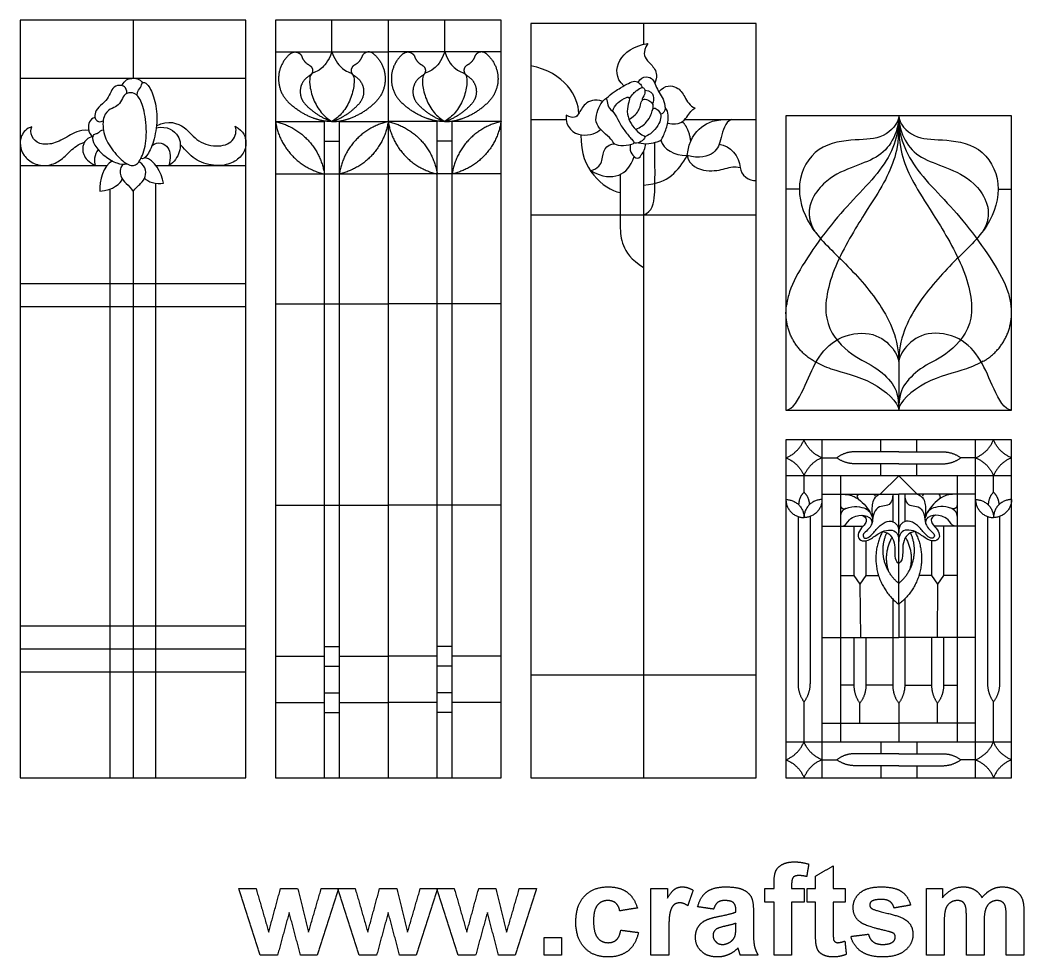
# Model space of a CAD drawing. Header units: millimetres. Extents: x -155 to 174, y -195 to 151.
# Drawn here: x -99.2 to 9.6, y -192.7 to -91.1 of the extents above; entities that cross this region are included whole.
import ezdxf

# ---------------------------------------------------------------- set-up
doc = ezdxf.new("R2010")
doc.units = ezdxf.units.MM
doc.header["$MEASUREMENT"] = 0
doc.layers.add('Layer 03', color=5, linetype='Continuous')

msp = doc.modelspace()

# ---------------------------------------------------------------- linework, layer by layer
at = {"layer": 'Layer 03'}
for p, q in [((-66.24, -173.25), (-66.24, -102.04)), ((-64.62, -173.25), (-64.62, -102.04)), ((-54.01, -173.25), (-54.01, -102.04)), ((-52.39, -173.25), (-52.39, -102.04)), ((-84.5, -173.25), (-84.5, -108.79)), ((-89.48, -173.25), (-89.48, -109.41)), ((-3.97, -128.22), (-3.97, -133.39)), ((-12.29, -136.6), (-12.29, -173.25)), ((4.36, -173.25), (4.36, -136.6)), ((8.26, -140.51), (-16.2, -140.51)), ((-10.29, -140.51), (-10.29, -169.35)), ((2.35, -140.51), (2.35, -169.35)), ((-12.29, -142.51), (-3.97, -142.51)), ((-4.62, -142.51), (-4.62, -145.48)), ((4.36, -142.51), (-3.97, -142.51)), ((-3.32, -142.51), (-3.32, -145.48)), ((-14.89, -144.93), (-14.89, -163.06)), ((-13.59, -144.93), (-13.59, -163.06)), ((5.66, -144.93), (5.66, -163.06)), ((6.96, -144.93), (6.96, -163.06)), ((-8.83, -145.98), (-8.83, -151.33)), ((0.89, -145.98), (0.89, -151.33)), ((-7.53, -147.55), (-7.53, -151.33)), ((-0.41, -147.55), (-0.41, -151.33)), ((-8.83, -151.33), (-8.18, -152.26)), ((0.89, -151.33), (0.24, -152.26)), ((-4.62, -153.86), (-4.62, -163.22)), ((-3.32, -153.86), (-3.32, -163.22)), ((-8.83, -158.05), (-8.83, -163.22)), ((-7.53, -158.05), (-7.53, -163.22)), ((-0.41, -158.05), (-0.41, -163.22)), ((0.89, -158.05), (0.89, -163.22)), ((-8.83, -163.22), (-10.29, -163.22)), ((-4.62, -163.22), (-7.53, -163.22)), ((-3.32, -163.22), (-0.41, -163.22)), ((0.89, -163.22), (2.35, -163.22)), ((-14.24, -169.35), (-14.24, -165.02)), ((-8.18, -167.34), (-8.18, -165.18)), ((0.24, -167.34), (0.24, -165.18)), ((6.31, -169.35), (6.31, -165.02)), ((-12.29, -167.34), (-3.97, -167.34)), ((4.36, -167.34), (-3.97, -167.34)), ((-16.2, -169.35), (8.26, -169.35))]:
    msp.add_line(p, q, dxfattribs=at)
for points in [[(-99.22, -173.25), (-74.76, -173.25), (-74.76, -91.09), (-99.22, -91.09)], [(-71.54, -173.25), (-47.09, -173.25), (-47.09, -91.09), (-71.54, -91.09)], [(-43.87, -173.25), (-19.41, -173.25), (-19.41, -91.48), (-43.87, -91.48)], [(-16.2, -133.39), (8.26, -133.39), (8.26, -101.46), (-16.2, -101.46)], [(-16.2, -173.25), (8.26, -173.25), (8.26, -136.6), (-16.2, -136.6)]]:
    msp.add_lwpolyline(points, close=True, dxfattribs=at)
for points in [[(-86.99, -91.09), (-86.99, -97.4)], [(-65.43, -94.55), (-65.43, -91.09)], [(-59.32, -91.09), (-59.32, -173.25)], [(-53.2, -94.55), (-53.2, -91.09)], [(-31.64, -91.48), (-31.64, -93.73)], [(-71.54, -94.55), (-59.32, -94.55)], [(-47.09, -94.55), (-59.32, -94.55)], [(-99.22, -97.4), (-74.76, -97.4)], [(-71.54, -102.1), (-66.24, -102.1)], [(-64.62, -102.1), (-59.32, -102.1)], [(-54.01, -102.1), (-59.32, -102.1)], [(-47.09, -102.1), (-52.39, -102.1)], [(-43.87, -101.86), (-40.04, -101.86)], [(-27.14, -101.86), (-19.41, -101.86)], [(-66.24, -104.23), (-64.62, -104.23)], [(-52.39, -104.23), (-54.01, -104.23)], [(-31.64, -105.34), (-31.64, -173.25)], [(-99.22, -106.87), (-89.82, -106.87)], [(-84.5, -106.87), (-74.76, -106.87)], [(-71.54, -107.78), (-59.32, -107.78)], [(-47.09, -107.78), (-59.32, -107.78)], [(-86.99, -109.69), (-86.99, -173.25)], [(-14.74, -109.43), (-16.2, -109.43)], [(6.8, -109.43), (8.26, -109.43)], [(-43.87, -112.23), (-19.41, -112.23)], [(-99.22, -119.66), (-74.76, -119.66)], [(-71.54, -121.86), (-59.32, -121.86)], [(-47.09, -121.86), (-59.32, -121.86)], [(-99.22, -122.15), (-74.76, -122.15)], [(-5.92, -137.91), (-5.92, -136.6)], [(-2.02, -137.91), (-2.02, -136.6)], [(-3.97, -137.91), (-8.74, -137.91)], [(-3.97, -137.91), (0.8, -137.91)], [(-12.29, -138.56), (-10.69, -138.56)], [(-3.97, -139.21), (-8.74, -139.21)], [(-5.92, -140.51), (-5.92, -139.21)], [(-3.97, -139.21), (0.8, -139.21)], [(-2.02, -140.51), (-2.02, -139.21)], [(4.36, -138.56), (2.76, -138.56)], [(-14.24, -142.28), (-14.24, -140.51)], [(-3.97, -140.51), (-5.97, -142.51)], [(-3.97, -140.51), (-1.96, -142.51)], [(6.31, -142.28), (6.31, -140.51)], [(-3.97, -154.43), (-3.97, -142.51)], [(-71.54, -143.68), (-59.32, -143.68)], [(-47.09, -143.68), (-59.32, -143.68)], [(-12.29, -145.98), (-7.83, -145.98)], [(4.36, -145.98), (-0.11, -145.98)], [(-10.29, -151.33), (-8.83, -151.33)], [(-7.53, -151.33), (-8.18, -152.26)], [(-8.18, -152.26), (-8.13, -158.05)], [(-7.53, -151.33), (-6.16, -151.33)], [(-0.41, -151.33), (-1.78, -151.33)], [(-0.41, -151.33), (0.24, -152.26)], [(0.24, -152.26), (0.19, -158.05)], [(2.35, -151.33), (0.89, -151.33)], [(-3.97, -154.43), (-3.97, -158.05)], [(-99.22, -156.79), (-74.76, -156.79)], [(-12.29, -158.05), (-3.97, -158.05)], [(4.36, -158.05), (-3.97, -158.05)], [(-99.22, -159.28), (-74.76, -159.28)], [(-66.24, -159.01), (-64.62, -159.01)], [(-52.39, -159.01), (-54.01, -159.01)], [(-71.54, -160.08), (-66.24, -160.08)], [(-64.62, -160.08), (-59.32, -160.08)], [(-54.01, -160.08), (-59.32, -160.08)], [(-47.09, -160.08), (-52.39, -160.08)], [(-99.22, -161.78), (-74.76, -161.78)], [(-66.24, -161.14), (-64.62, -161.14)], [(-52.39, -161.14), (-54.01, -161.14)], [(-43.87, -162.1), (-19.41, -162.1)], [(-66.24, -164.04), (-64.62, -164.04)], [(-52.39, -164.04), (-54.01, -164.04)], [(-71.54, -165.11), (-66.24, -165.11)], [(-64.62, -165.11), (-59.32, -165.11)], [(-54.01, -165.11), (-59.32, -165.11)], [(-47.09, -165.11), (-52.39, -165.11)], [(-3.97, -165.18), (-3.97, -169.35)], [(-66.24, -166.17), (-64.62, -166.17)], [(-52.39, -166.17), (-54.01, -166.17)], [(-5.92, -169.35), (-5.92, -170.65)], [(-2.02, -169.35), (-2.02, -170.65)], [(-3.97, -170.65), (-8.74, -170.65)], [(-3.97, -170.65), (0.8, -170.65)], [(-12.29, -171.3), (-10.69, -171.3)], [(-3.97, -171.95), (-8.74, -171.95)], [(-5.92, -171.95), (-5.92, -173.25)], [(-3.97, -171.95), (0.8, -171.95)], [(-2.02, -171.95), (-2.02, -173.25)], [(4.36, -171.3), (2.76, -171.3)]]:
    msp.add_lwpolyline(points, dxfattribs=at)
for points, weights, knots in [([(-69.92, -94.73), (-69.61, -94.47), (-69.21, -94.58), (-68.81, -94.69), (-68.68, -95.07)], [1, 0.88694583808, 1, 0.88694583808, 1], [4.288587, 4.288587, 4.288587, 5.024889, 5.024889, 5.761192, 5.761192, 5.761192]), ([(-60.94, -94.73), (-61.25, -94.47), (-61.65, -94.58), (-62.04, -94.69), (-62.18, -95.07)], [1, 0.88694583808, 1, 0.88694583808, 1], [4.288587, 4.288587, 4.288587, 5.024889, 5.024889, 5.761192, 5.761192, 5.761192]), ([(-57.69, -94.73), (-57.38, -94.47), (-56.98, -94.58), (-56.59, -94.69), (-56.45, -95.07)], [1, 0.88694583808, 1, 0.88694583808, 1], [4.288587, 4.288587, 4.288587, 5.024889, 5.024889, 5.761192, 5.761192, 5.761192]), ([(-48.71, -94.73), (-49.02, -94.47), (-49.42, -94.58), (-49.82, -94.69), (-49.95, -95.07)], [1, 0.88694583808, 1, 0.88694583808, 1], [4.288587, 4.288587, 4.288587, 5.024889, 5.024889, 5.761192, 5.761192, 5.761192]), ([(-69.92, -94.73), (-71.15, -95.74), (-71.21, -97.33), (-71.27, -98.92), (-70.13, -100.02)], [1, 0.912853316586, 1, 0.912853316586, 1], [0, 0, 0, 2.908779, 2.908779, 5.817558, 5.817558, 5.817558]), ([(-60.94, -94.73), (-59.71, -95.74), (-59.65, -97.33), (-59.59, -98.92), (-60.73, -100.02)], [1, 0.912853316586, 1, 0.912853316586, 1], [0, 0, 0, 2.908779, 2.908779, 5.817558, 5.817558, 5.817558]), ([(-57.69, -94.73), (-58.92, -95.74), (-58.98, -97.33), (-59.04, -98.92), (-57.9, -100.02)], [1, 0.912853316586, 1, 0.912853316586, 1], [0, 0, 0, 2.908779, 2.908779, 5.817558, 5.817558, 5.817558]), ([(-48.71, -94.73), (-47.48, -95.74), (-47.42, -97.33), (-47.36, -98.92), (-48.5, -100.02)], [1, 0.912853316586, 1, 0.912853316586, 1], [0, 0, 0, 2.908779, 2.908779, 5.817558, 5.817558, 5.817558]), ([(-67.88, -95.98), (-67.53, -96.16), (-67.52, -96.54), (-67.51, -96.93), (-67.85, -97.12)], [1, 0.856359607547, 1, 0.856359607547, 1], [2.814713, 2.814713, 2.814713, 3.496454, 3.496454, 4.178195, 4.178195, 4.178195]), ([(-62.98, -95.98), (-63.33, -96.16), (-63.34, -96.54), (-63.35, -96.93), (-63.01, -97.12)], [1, 0.856359607547, 1, 0.856359607547, 1], [2.814713, 2.814713, 2.814713, 3.496454, 3.496454, 4.178195, 4.178195, 4.178195]), ([(-55.65, -95.98), (-55.3, -96.16), (-55.29, -96.54), (-55.28, -96.93), (-55.62, -97.12)], [1, 0.856359607547, 1, 0.856359607547, 1], [2.814713, 2.814713, 2.814713, 3.496454, 3.496454, 4.178195, 4.178195, 4.178195]), ([(-50.75, -95.98), (-51.1, -96.16), (-51.11, -96.54), (-51.12, -96.93), (-50.78, -97.12)], [1, 0.856359607547, 1, 0.856359607547, 1], [2.814713, 2.814713, 2.814713, 3.496454, 3.496454, 4.178195, 4.178195, 4.178195]), ([(-67.85, -97.12), (-68.69, -97.59), (-68.84, -98.54), (-68.99, -99.49), (-68.34, -100.2)], [1, 0.8989335667, 1, 0.8989335667, 1], [0, 0, 0, 1.743291, 1.743291, 3.486581, 3.486581, 3.486581]), ([(-63.01, -97.12), (-62.16, -97.59), (-62.01, -98.54), (-61.86, -99.49), (-62.52, -100.2)], [1, 0.8989335667, 1, 0.8989335667, 1], [0, 0, 0, 1.743291, 1.743291, 3.486581, 3.486581, 3.486581]), ([(-55.62, -97.12), (-56.47, -97.59), (-56.62, -98.54), (-56.77, -99.49), (-56.11, -100.2)], [1, 0.8989335667, 1, 0.8989335667, 1], [0, 0, 0, 1.743291, 1.743291, 3.486581, 3.486581, 3.486581]), ([(-50.78, -97.12), (-49.94, -97.59), (-49.79, -98.54), (-49.64, -99.49), (-50.29, -100.2)], [1, 0.8989335667, 1, 0.8989335667, 1], [0, 0, 0, 1.743291, 1.743291, 3.486581, 3.486581, 3.486581]), ([(-8.46, -142.76), (-8.47, -142.66), (-8.4, -142.59), (-8.33, -142.51), (-8.23, -142.51)], [1, 0.917613216587, 1, 0.917613216587, 1], [0, 0, 0, 0.501179, 0.501179, 1.002358, 1.002358, 1.002358]), ([(0.53, -142.76), (0.53, -142.66), (0.46, -142.59), (0.4, -142.51), (0.3, -142.51)], [1, 0.917613216587, 1, 0.917613216587, 1], [0, 0, 0, 0.501179, 0.501179, 1.002358, 1.002358, 1.002358]), ([(-10.29, -143.7), (-10.29, -143.92), (-10.11, -144.03), (-9.93, -144.15), (-9.74, -144.06)], [1, 0.878278643218, 1, 0.878278643218, 1], [0, 0, 0, 1.041785, 1.041785, 2.08357, 2.08357, 2.08357]), ([(2.35, -143.7), (2.35, -143.92), (2.17, -144.03), (1.99, -144.15), (1.8, -144.06)], [1, 0.878278643218, 1, 0.878278643218, 1], [0, 0, 0, 1.041785, 1.041785, 2.08357, 2.08357, 2.08357])]:
    msp.add_rational_spline(points, weights, degree=2, knots=knots, dxfattribs=at)
for points, degree in [([(-65.43, -94.55), (-65.84, -95.63), (-66.68, -96.53), (-67.4, -96.79), (-67.8, -96.97), (-67.91, -98), (-67.49, -99.73), (-66.63, -101.18), (-65.86, -101.84), (-65.43, -102.1)], 3), ([(-65.43, -94.55), (-65.02, -95.63), (-64.18, -96.53), (-63.46, -96.79), (-63.06, -96.97), (-62.95, -98), (-63.37, -99.73), (-64.23, -101.18), (-65, -101.84), (-65.43, -102.1)], 3), ([(-53.2, -94.55), (-53.61, -95.63), (-54.45, -96.53), (-55.17, -96.79), (-55.57, -96.97), (-55.68, -98), (-55.26, -99.73), (-54.4, -101.18), (-53.63, -101.84), (-53.2, -102.1)], 3), ([(-53.2, -94.55), (-52.79, -95.63), (-51.95, -96.53), (-51.23, -96.79), (-50.83, -96.97), (-50.72, -98), (-51.14, -99.73), (-52, -101.18), (-52.78, -101.84), (-53.2, -102.1)], 3), ([(-33.78, -98.23), (-34.7, -97.41), (-34.66, -95.29), (-32.75, -93.89), (-31.18, -93.64)], 3), ([(-31.18, -93.64), (-31.5, -94.17), (-31.64, -94.75), (-31.35, -95.48), (-30.3, -96.33), (-30.13, -97.27), (-30.42, -97.95)], 3), ([(-38.67, -101.23), (-38.67, -99.41), (-40.2, -96.76), (-43.87, -96.05)], 3), ([(-88.2, -98.2), (-87.85, -97.56), (-87.2, -97.33), (-86.28, -97.43), (-85.95, -97.9)], 3), ([(-86.54, -99.27), (-86.53, -98.72), (-86.05, -98.44), (-86.06, -97.8), (-85.49, -97.84), (-84.69, -99.28), (-84.29, -101.56), (-84.62, -104.08), (-85.44, -105.91), (-85.89, -106.22), (-86.14, -106.09)], 3), ([(-35.75, -99.64), (-35.03, -98.95), (-34, -98.38), (-33.27, -97.93), (-32.57, -97.62), (-32.01, -97.94), (-31.85, -98.23), (-31.79, -98.41)], 3), ([(-32.21, -97.85), (-32.04, -97.43), (-31.3, -97.12), (-30.58, -97.48), (-30.32, -98.24), (-29.96, -98.94), (-29.49, -99.63), (-29.19, -100.66), (-29.46, -101.25), (-29.79, -101.33)], 3), ([(-87.66, -99.05), (-87.66, -98.32), (-88.53, -98.04), (-89.25, -98.43), (-89.51, -99.24), (-90.07, -100.03), (-90.96, -100.68), (-91.21, -101.46), (-90.99, -102.05), (-90.56, -102.18), (-90.23, -102.02)], 3), ([(-85.74, -101.26), (-85.6, -102.04), (-85.41, -104.04), (-86.05, -106.11), (-86.76, -107.06), (-87.86, -106.7), (-89.41, -105.06), (-90.3, -103.34), (-90.27, -101.38), (-89.44, -100.69), (-88.71, -100.48), (-88.19, -99.8), (-87.91, -99.04), (-87.03, -98.89), (-86.28, -99.37), (-85.89, -100.48), (-85.74, -101.26)], 3), ([(-33.18, -99.64), (-32.88, -99.13), (-32.29, -98.63), (-31.86, -98.38), (-31.64, -98.44), (-31.49, -98.58), (-31.45, -99.15), (-31.8, -99.58), (-31.8, -99.81)], 3), ([(-31.5, -98.71), (-30.89, -98.75), (-30.46, -99.25), (-30.55, -99.95), (-30.67, -100.17)], 3), ([(-29.97, -98.89), (-29.31, -98.05), (-27.82, -98.3), (-27.22, -99.32), (-26.64, -100.41), (-26.03, -100.64)], 3), ([(-36.07, -99.91), (-36.95, -99.58), (-38.14, -100.14), (-38.65, -101.35), (-39.19, -101.86), (-40.04, -101.4)], 3), ([(-36.37, -100.39), (-36.52, -100.69), (-36.83, -101.4), (-36.81, -102.4), (-36.03, -103.27), (-35.03, -104.03), (-34.89, -104.61), (-33.87, -104.81), (-32.51, -104.54), (-32.75, -104.21), (-33.6, -103.25), (-34.34, -102.14), (-34.81, -101.04), (-35.56, -100.58), (-35.56, -99.59), (-35.9, -99.62), (-36.21, -100.09), (-36.37, -100.39)], 3), ([(-35.02, -100.96), (-34.75, -100.29), (-33.86, -99.6), (-33.21, -99.37), (-33.12, -99.69), (-33.48, -100.71), (-33.3, -101.86), (-32.7, -102.81), (-31.91, -103.54), (-31.42, -103.69), (-31.54, -103.96), (-32.03, -104.42), (-32.52, -104.46), (-32.67, -104.4)], 3), ([(-33.22, -101.86), (-32.42, -101.36), (-32.01, -100.66), (-31.91, -99.91), (-31.64, -99.59), (-31.03, -99.8), (-30.65, -100.09), (-30.57, -100.46), (-30.72, -100.92)], 3), ([(-32.51, -102.95), (-31.95, -102.74), (-31.24, -102.15), (-30.77, -101.34), (-30.73, -100.78), (-30.39, -100.56), (-29.93, -100.96), (-29.72, -101.38), (-29.82, -102.11), (-30.29, -102.93), (-31.08, -103.6), (-31.5, -103.75)], 3), ([(-32.17, -104.39), (-31.48, -104.62), (-29.73, -104.25), (-29.6, -103.91), (-28.97, -102.45), (-28.93, -101.35), (-29.04, -100.86), (-29.3, -100.57)], 3), ([(-29.01, -102.27), (-27.71, -102.54), (-26.82, -101.56), (-26.44, -100.78), (-26.03, -100.64)], 3), ([(-91.11, -101.67), (-91.71, -101.81), (-92.01, -102.95), (-91.57, -103.58), (-91.36, -103.72)], 3), ([(-40.04, -101.4), (-40.15, -102.77), (-38.35, -104.04), (-36.59, -103.31), (-36.3, -102.95)], 3), ([(-27.44, -102.12), (-26.74, -102.76), (-26.53, -104.28)], 2), ([(-26.92, -105.78), (-26.68, -104.11), (-25.45, -102.43), (-23.89, -101.86), (-22.11, -101.86)], 3), ([(-22.11, -101.86), (-22.82, -102.19), (-23.27, -104), (-23.69, -105.6), (-25.58, -106.18), (-26.92, -105.78)], 3), ([(-3.97, -101.46), (-3.97, -102.3), (-5.62, -104.06), (-8.4, -104), (-12.96, -104.52), (-15.35, -108.74), (-13.91, -113.62), (-10.07, -117.08), (-5.77, -121.78), (-3.97, -125.7), (-3.97, -128.22)], 3), ([(-3.97, -101.46), (-3.97, -104.1), (-4.29, -105.97), (-5.49, -108.73), (-7.4, -111.63), (-11.22, -117.83), (-12.51, -123.82), (-9.43, -127.37), (-6.46, -128.62), (-4.5, -130.49), (-3.97, -131.85), (-3.97, -133.39)], 3), ([(-3.97, -101.46), (-3.97, -104.1), (-3.65, -105.97), (-2.45, -108.73), (-0.54, -111.63), (3.28, -117.83), (4.57, -123.82), (1.5, -127.37), (-1.47, -128.62), (-3.43, -130.49), (-3.97, -131.85), (-3.97, -133.39)], 3), ([(-3.97, -101.46), (-3.97, -102.3), (-2.31, -104.06), (0.47, -104), (5.03, -104.52), (7.41, -108.74), (5.97, -113.62), (2.13, -117.08), (-2.17, -121.78), (-3.97, -125.7), (-3.97, -128.22)], 3), ([(-90.2, -103.02), (-90.53, -103.02), (-90.74, -103.44), (-91.09, -103.43), (-91.45, -103.62), (-91.32, -104.6), (-90.07, -105.92), (-88.69, -106.7), (-87.98, -106.77), (-87.64, -106.68)], 3), ([(-38.42, -103.53), (-38.46, -105.59), (-37.3, -108.17), (-35.09, -109.67), (-34.19, -109.8)], 3), ([(-31.64, -112.23), (-30.68, -111.88), (-30.35, -110), (-30.4, -108.3), (-30.4, -104.36)], 3), ([(-29.77, -104.12), (-29.45, -105.11), (-28.35, -105.78), (-26.92, -105.78)], 3), ([(-90.77, -105.14), (-91.23, -105.68), (-91.23, -106.45), (-91.09, -106.87)], 3), ([(-37.4, -107.42), (-36.52, -107.2), (-36.05, -106.31), (-36.01, -104.96), (-35.18, -104.51), (-34.8, -104.51)], 3), ([(-33.09, -104.64), (-33.19, -105.47), (-32.29, -106.29), (-31.98, -105.87), (-31.38, -104.99), (-31.43, -104.5)], 3), ([(-23.44, -104.55), (-22.22, -104.67), (-21.24, -105.9), (-21.17, -107.08)], 3), ([(-89.23, -106.37), (-90.21, -106.88), (-90.66, -108.5), (-90.6, -109.66)], 3), ([(-86.99, -109.69), (-86.73, -109.34), (-86.1, -108.8), (-85.6, -108.11), (-85.56, -107.09), (-86.19, -106.52), (-86.36, -106.46)], 3), ([(-83.69, -108.78), (-83.88, -107.6), (-84.7, -106.21), (-85.69, -106.02)], 3), ([(-31.64, -109), (-30.15, -108.87), (-28.46, -108.16), (-27.39, -106.62), (-26.92, -105.78)], 3), ([(-26.92, -105.78), (-26.68, -106.92), (-24.65, -107.68), (-22.69, -107.17), (-21.73, -106.92), (-21.17, -107.08)], 3), ([(-21.17, -107.08), (-21.1, -107.9), (-20.19, -108.56), (-19.41, -108.5)], 3), ([(-90.6, -109.66), (-89.17, -109.53), (-88.24, -108.8), (-88.16, -108.32)], 3), ([(-85.75, -108.23), (-85.45, -108.63), (-84.41, -108.92), (-83.69, -108.78)], 3), ([(-16.2, -133.39), (-15.45, -133.39), (-14.2, -131.06), (-12.97, -127.88), (-10.74, -125.34), (-6.92, -124.74), (-4.57, -126.43), (-3.97, -127.78), (-3.97, -128.22)], 3), ([(8.26, -133.39), (7.51, -133.39), (6.26, -131.06), (5.03, -127.88), (2.81, -125.34), (-1.01, -124.74), (-3.37, -126.43), (-3.97, -127.78), (-3.97, -128.22)], 3), ([(-10.29, -142.51), (-9.54, -142.51), (-8.76, -142.71), (-7.91, -143.36), (-7.16, -144.25), (-6.92, -144.75), (-6.79, -145.15)], 3), ([(-4.62, -142.51), (-4.62, -143.02), (-4.82, -143.6), (-5.5, -143.82), (-6.28, -143.83), (-6.82, -144.74), (-6.78, -145.71), (-7.35, -146.45), (-7.88, -146.79), (-7.81, -147.29), (-7.32, -147.32), (-6.71, -146.71), (-5.91, -145.73), (-4.98, -145.32), (-4.19, -145.61), (-3.97, -146.21), (-3.97, -146.66)], 3), ([(-5.97, -142.51), (-6.51, -142.68), (-6.9, -143.41), (-6.9, -144.42), (-6.79, -145.15)], 3), ([(-3.32, -142.51), (-3.32, -143.02), (-3.12, -143.6), (-2.43, -143.82), (-1.66, -143.83), (-1.11, -144.74), (-1.16, -145.71), (-0.59, -146.45), (-0.05, -146.79), (-0.12, -147.29), (-0.62, -147.32), (-1.22, -146.71), (-2.02, -145.73), (-2.96, -145.32), (-3.75, -145.61), (-3.97, -146.21), (-3.97, -146.66)], 3), ([(-1.96, -142.51), (-1.43, -142.68), (-1.03, -143.41), (-1.03, -144.42), (-1.14, -145.15)], 3), ([(2.35, -142.51), (1.6, -142.51), (0.83, -142.71), (-0.02, -143.36), (-0.77, -144.25), (-1.02, -144.75), (-1.14, -145.15)], 3), ([(-7.94, -144.79), (-7.36, -145.02), (-7.53, -145.78), (-8.18, -146.26), (-8.5, -147.13), (-8, -147.68), (-7.07, -147.48), (-6.08, -146.64), (-5.03, -146.31), (-4.28, -146.48), (-3.97, -147.03), (-3.97, -147.65)], 3), ([(0, -144.79), (-0.57, -145.02), (-0.41, -145.78), (0.25, -146.26), (0.57, -147.13), (0.07, -147.68), (-0.87, -147.48), (-1.86, -146.64), (-2.91, -146.31), (-3.66, -146.48), (-3.97, -147.03), (-3.97, -147.65)], 3), ([(-5.73, -146.56), (-4.96, -146.66), (-4.42, -147.63), (-4.4, -148.46), (-4.4, -149.24), (-4.31, -149.75), (-3.97, -150.04)], 3), ([(-2.21, -146.56), (-2.98, -146.66), (-3.52, -147.63), (-3.54, -148.46), (-3.54, -149.24), (-3.63, -149.75), (-3.97, -150.04)], 3), ([(-17.3, -183.38), (-17.11, -182.94), (-16.6, -182.66)], 2), ([(-16.6, -182.66), (-16.09, -182.38), (-15.3, -182.38)], 2), ([(-15.3, -182.38), (-14.5, -182.38), (-13.73, -182.62)], 2), ([(-13.73, -182.62), (-13.84, -183.29), (-13.95, -183.97)], 2), ([(-12.99, -183.92), (-12.03, -183.36), (-11.07, -182.81)], 2), ([(-11.07, -182.81), (-11.07, -184.04), (-11.07, -185.28)], 2), ([(-17.49, -184.74), (-17.49, -183.83), (-17.3, -183.38)], 2), ([(-14.81, -183.86), (-15.22, -183.86), (-15.4, -184.05)], 2), ([(-13.95, -183.97), (-14.4, -183.86), (-14.81, -183.86)], 2), ([(-12.99, -185.28), (-12.99, -184.6), (-12.99, -183.92)], 2), ([(-17.49, -185.28), (-17.49, -185.01), (-17.49, -184.74)], 2), ([(-15.4, -184.05), (-15.58, -184.24), (-15.58, -184.78)], 2), ([(-15.58, -184.78), (-15.58, -185.03), (-15.58, -185.28)], 2), ([(-73.21, -192.5), (-74.37, -188.89), (-75.52, -185.28)], 2), ([(-75.52, -185.28), (-74.58, -185.28), (-73.65, -185.28)], 2), ([(-73.65, -185.28), (-72.96, -187.64), (-72.28, -190.01)], 2), ([(-72.28, -190.01), (-71.64, -187.64), (-71, -185.28)], 2), ([(-71, -185.28), (-70.07, -185.28), (-69.14, -185.28)], 2), ([(-69.14, -185.28), (-68.55, -187.64), (-67.96, -190.01)], 2), ([(-67.96, -190.01), (-67.27, -187.64), (-66.59, -185.28)], 2), ([(-64.72, -185.28), (-65.87, -188.89), (-67.02, -192.5)], 2), ([(-66.59, -185.28), (-65.65, -185.28), (-64.72, -185.28)], 2), ([(-62.47, -192.5), (-63.63, -188.89), (-64.78, -185.28)], 2), ([(-64.78, -185.28), (-63.84, -185.28), (-62.9, -185.28)], 2), ([(-62.9, -185.28), (-62.22, -187.64), (-61.54, -190.01)], 2), ([(-61.54, -190.01), (-60.9, -187.64), (-60.26, -185.28)], 2), ([(-60.26, -185.28), (-59.33, -185.28), (-58.4, -185.28)], 2), ([(-58.4, -185.28), (-57.81, -187.64), (-57.22, -190.01)], 2), ([(-57.22, -190.01), (-56.53, -187.64), (-55.85, -185.28)], 2), ([(-53.98, -185.28), (-55.13, -188.89), (-56.28, -192.5)], 2), ([(-55.85, -185.28), (-54.91, -185.28), (-53.98, -185.28)], 2), ([(-51.73, -192.5), (-52.88, -188.89), (-54.04, -185.28)], 2), ([(-54.04, -185.28), (-53.1, -185.28), (-52.16, -185.28)], 2), ([(-52.16, -185.28), (-51.48, -187.64), (-50.8, -190.01)], 2), ([(-50.8, -190.01), (-50.16, -187.64), (-49.51, -185.28)], 2), ([(-49.51, -185.28), (-48.59, -185.28), (-47.66, -185.28)], 2), ([(-47.66, -185.28), (-47.07, -187.64), (-46.48, -190.01)], 2), ([(-46.48, -190.01), (-45.79, -187.64), (-45.11, -185.28)], 2), ([(-43.24, -185.28), (-44.39, -188.89), (-45.54, -192.5)], 2), ([(-45.11, -185.28), (-44.17, -185.28), (-43.24, -185.28)], 2), ([(-38.98, -188.9), (-38.98, -187.1), (-38.04, -186.09)], 2), ([(-38.04, -186.09), (-37.1, -185.09), (-35.5, -185.09)], 2), ([(-35.5, -185.09), (-34.19, -185.09), (-33.42, -185.66)], 2), ([(-33.42, -185.66), (-32.65, -186.22), (-32.31, -187.38)], 2), ([(-30.83, -192.5), (-30.83, -188.89), (-30.83, -185.28)], 2), ([(-30.83, -185.28), (-29.93, -185.28), (-29.04, -185.28)], 2), ([(-29.04, -185.28), (-29.04, -185.79), (-29.04, -186.3)], 2), ([(-29.04, -186.3), (-28.6, -185.57), (-28.25, -185.33)], 2), ([(-28.25, -185.33), (-27.91, -185.09), (-27.46, -185.09)], 2), ([(-27.46, -185.09), (-26.84, -185.09), (-26.26, -185.46)], 2), ([(-26.26, -185.46), (-26.55, -186.29), (-26.85, -187.13)], 2), ([(-25.77, -187.25), (-25.48, -186.15), (-24.78, -185.62)], 2), ([(-24.78, -185.62), (-24.08, -185.09), (-22.7, -185.09)], 2), ([(-22.7, -185.09), (-21.44, -185.09), (-20.83, -185.4)], 2), ([(-20.83, -185.4), (-20.22, -185.7), (-19.97, -186.17)], 2), ([(-18.48, -185.28), (-17.99, -185.28), (-17.49, -185.28)], 2), ([(-18.48, -186.76), (-18.48, -186.02), (-18.48, -185.28)], 2), ([(-15.58, -185.28), (-14.9, -185.28), (-14.22, -185.28)], 2), ([(-14.22, -185.28), (-14.22, -186.02), (-14.22, -186.76)], 2), ([(-13.91, -186.76), (-13.91, -186.02), (-13.91, -185.28)], 2), ([(-13.91, -185.28), (-13.45, -185.28), (-12.99, -185.28)], 2), ([(-11.07, -185.28), (-10.43, -185.28), (-9.78, -185.28)], 2), ([(-9.78, -185.28), (-9.78, -186.02), (-9.78, -186.76)], 2), ([(-8.91, -187.33), (-8.91, -186.38), (-8.17, -185.74)], 2), ([(-8.17, -185.74), (-7.43, -185.09), (-5.88, -185.09)], 2), ([(-5.88, -185.09), (-4.39, -185.09), (-3.67, -185.59)], 2), ([(-3.67, -185.59), (-2.95, -186.09), (-2.68, -187.07)], 2), ([(-0.95, -185.28), (-0.09, -185.28), (0.78, -185.28)], 2), ([(-0.95, -192.5), (-0.95, -188.89), (-0.95, -185.28)], 2), ([(0.78, -186.26), (1.72, -185.09), (3.02, -185.09)], 2), ([(0.78, -185.28), (0.78, -185.77), (0.78, -186.26)], 2), ([(3.02, -185.09), (3.71, -185.09), (4.22, -185.38)], 2), ([(4.22, -185.38), (4.73, -185.67), (5.06, -186.26)], 2), ([(5.06, -186.26), (5.53, -185.67), (6.08, -185.38)], 2), ([(6.08, -185.38), (6.63, -185.09), (7.25, -185.09)], 2), ([(7.25, -185.09), (8.04, -185.09), (8.59, -185.42)], 2), ([(8.59, -185.42), (9.14, -185.74), (9.41, -186.37)], 2), ([(-36.64, -187.08), (-37.06, -187.58), (-37.06, -188.75)], 2), ([(-35.51, -186.57), (-36.22, -186.57), (-36.64, -187.08)], 2), ([(-34.65, -186.85), (-34.98, -186.57), (-35.51, -186.57)], 2), ([(-34.22, -187.69), (-34.32, -187.13), (-34.65, -186.85)], 2), ([(-28.35, -187.04), (-28.61, -187.26), (-28.76, -187.84)], 2), ([(-27.7, -186.82), (-28.08, -186.82), (-28.35, -187.04)], 2), ([(-26.85, -187.13), (-27.31, -186.82), (-27.7, -186.82)], 2), ([(-23.6, -186.78), (-23.87, -186.98), (-24.04, -187.5)], 2), ([(-22.85, -186.57), (-23.33, -186.57), (-23.6, -186.78)], 2), ([(-21.89, -186.81), (-22.14, -186.57), (-22.85, -186.57)], 2), ([(-21.63, -187.61), (-21.63, -187.05), (-21.89, -186.81)], 2), ([(-19.97, -186.17), (-19.72, -186.63), (-19.72, -187.88)], 2), ([(-17.49, -186.76), (-17.99, -186.76), (-18.48, -186.76)], 2), ([(-17.49, -192.5), (-17.49, -189.63), (-17.49, -186.76)], 2), ([(-14.22, -186.76), (-14.9, -186.76), (-15.58, -186.76)], 2), ([(-15.58, -186.76), (-15.58, -189.63), (-15.58, -192.5)], 2), ([(-12.99, -186.76), (-13.45, -186.76), (-13.91, -186.76)], 2), ([(-12.99, -189.94), (-12.99, -188.35), (-12.99, -186.76)], 2), ([(-9.78, -186.76), (-10.43, -186.76), (-11.07, -186.76)], 2), ([(-11.07, -186.76), (-11.07, -188.25), (-11.07, -189.74)], 2), ([(-6.91, -186.66), (-7.12, -186.82), (-7.12, -187.06)], 2), ([(-7.12, -187.06), (-7.12, -187.27), (-6.93, -187.41)], 2), ([(-5.83, -186.45), (-6.58, -186.45), (-6.91, -186.66)], 2), ([(-4.91, -186.69), (-5.23, -186.45), (-5.83, -186.45)], 2), ([(-4.47, -187.38), (-4.59, -186.93), (-4.91, -186.69)], 2), ([(-2.68, -187.07), (-3.57, -187.22), (-4.47, -187.38)], 2), ([(1.61, -186.81), (1.26, -187.05), (1.11, -187.5)], 2), ([(2.39, -186.57), (1.96, -186.57), (1.61, -186.81)], 2), ([(2.96, -186.72), (2.75, -186.57), (2.39, -186.57)], 2), ([(3.27, -187.18), (3.17, -186.87), (2.96, -186.72)], 2), ([(3.37, -188.54), (3.37, -187.49), (3.27, -187.18)], 2), ([(5.94, -186.82), (5.59, -187.06), (5.44, -187.54)], 2), ([(6.69, -186.57), (6.29, -186.57), (5.94, -186.82)], 2), ([(7.5, -186.98), (7.23, -186.57), (6.69, -186.57)], 2), ([(7.69, -188.37), (7.69, -187.3), (7.5, -186.98)], 2), ([(9.41, -186.37), (9.6, -186.83), (9.6, -187.87)], 2), ([(-70.06, -187.85), (-70.69, -190.18), (-71.32, -192.5)], 2), ([(-68.83, -192.5), (-69.44, -190.18), (-70.06, -187.85)], 2), ([(-59.32, -187.85), (-59.95, -190.18), (-60.58, -192.5)], 2), ([(-58.09, -192.5), (-58.7, -190.18), (-59.32, -187.85)], 2), ([(-48.57, -187.85), (-49.21, -190.18), (-49.84, -192.5)], 2), ([(-47.35, -192.5), (-47.96, -190.18), (-48.57, -187.85)], 2), ([(-32.31, -187.38), (-33.27, -187.53), (-34.22, -187.69)], 2), ([(-28.76, -187.84), (-28.91, -188.42), (-28.91, -190.27)], 2), ([(-24.04, -187.5), (-24.9, -187.38), (-25.77, -187.25)], 2), ([(-24.93, -188.72), (-24.41, -188.47), (-23.44, -188.28)], 2), ([(-23.44, -188.28), (-22.13, -188.03), (-21.63, -187.81)], 2), ([(-21.63, -187.81), (-21.63, -187.71), (-21.63, -187.61)], 2), ([(-19.72, -187.88), (-19.72, -189), (-19.72, -190.12)], 2), ([(-8.06, -188.97), (-8.91, -188.38), (-8.91, -187.33)], 2), ([(-6.93, -187.41), (-6.68, -187.61), (-5.15, -187.96)], 2), ([(-5.15, -187.96), (-3.63, -188.31), (-3.03, -188.82)], 2), ([(1.11, -187.5), (0.96, -187.95), (0.96, -188.99)], 2), ([(5.44, -187.54), (5.28, -188.01), (5.28, -189.03)], 2), ([(9.6, -187.87), (9.6, -190.18), (9.6, -192.5)], 2), ([(-38.04, -191.68), (-38.98, -190.67), (-38.98, -188.9)], 2), ([(-37.06, -188.75), (-37.06, -190.06), (-36.63, -190.6)], 2), ([(-25.73, -189.46), (-25.44, -188.98), (-24.93, -188.72)], 2), ([(-22.74, -189.34), (-23.51, -189.51), (-23.74, -189.67)], 2), ([(-21.63, -189.04), (-21.98, -189.17), (-22.74, -189.34)], 2), ([(-21.63, -189.42), (-21.63, -189.23), (-21.63, -189.04)], 2), ([(-5.12, -189.91), (-7.44, -189.39), (-8.06, -188.97)], 2), ([(-3.03, -188.82), (-2.43, -189.33), (-2.43, -190.25)], 2), ([(0.96, -188.99), (0.96, -190.74), (0.96, -192.5)], 2), ([(3.37, -192.5), (3.37, -190.52), (3.37, -188.54)], 2), ([(5.28, -189.03), (5.28, -190.76), (5.28, -192.5)], 2), ([(7.69, -192.5), (7.69, -190.43), (7.69, -188.37)], 2), ([(-34.59, -190.84), (-34.24, -190.53), (-34.1, -189.78)], 2), ([(-34.1, -189.78), (-33.14, -189.91), (-32.19, -190.03)], 2), ([(-32.19, -190.03), (-32.48, -191.34), (-33.3, -192.01)], 2), ([(-28.91, -190.27), (-28.91, -191.38), (-28.91, -192.5)], 2), ([(-26.01, -190.55), (-26.01, -189.94), (-25.73, -189.46)], 2), ([(-23.74, -189.67), (-24.1, -189.93), (-24.1, -190.34)], 2), ([(-24.1, -190.34), (-24.1, -190.74), (-23.81, -191.03)], 2), ([(-22.14, -190.99), (-21.81, -190.73), (-21.7, -190.35)], 2), ([(-21.7, -190.35), (-21.63, -190.11), (-21.63, -189.42)], 2), ([(-19.72, -190.12), (-19.72, -191.07), (-19.61, -191.53)], 2), ([(-12.93, -191.3), (-12.99, -190.97), (-12.99, -189.94)], 2), ([(-11.07, -189.74), (-11.07, -190.65), (-11.04, -190.8)], 2), ([(-9.16, -190.46), (-8.2, -190.34), (-7.25, -190.22)], 2), ([(-8.04, -192.09), (-8.9, -191.49), (-9.16, -190.46)], 2), ([(-7.25, -190.22), (-7.13, -190.76), (-6.75, -191.04)], 2), ([(-4.48, -190.16), (-4.63, -190.03), (-5.12, -189.91)], 2), ([(-4.35, -190.53), (-4.35, -190.31), (-4.48, -190.16)], 2), ([(-2.43, -190.25), (-2.43, -191.25), (-3.26, -191.97)], 2), ([(-42.43, -192.5), (-42.43, -191.54), (-42.43, -190.59)], 2), ([(-42.43, -190.59), (-41.48, -190.59), (-40.52, -190.59)], 2), ([(-40.52, -190.59), (-40.52, -191.54), (-40.52, -192.5)], 2), ([(-36.63, -190.6), (-36.2, -191.14), (-35.48, -191.14)], 2), ([(-35.48, -191.14), (-34.93, -191.14), (-34.59, -190.84)], 2), ([(-25.37, -192.08), (-26.01, -191.47), (-26.01, -190.55)], 2), ([(-23.81, -191.03), (-23.53, -191.33), (-23.08, -191.33)], 2), ([(-23.08, -191.33), (-22.59, -191.33), (-22.14, -190.99)], 2), ([(-19.61, -191.53), (-19.51, -191.98), (-19.22, -192.5)], 2), ([(-12.66, -192.06), (-12.85, -191.78), (-12.93, -191.3)], 2), ([(-11.04, -190.8), (-11, -190.95), (-10.87, -191.04)], 2), ([(-10.87, -191.04), (-10.74, -191.14), (-10.56, -191.14)], 2), ([(-10.56, -191.14), (-10.3, -191.14), (-9.81, -190.96)], 2), ([(-9.81, -190.96), (-9.73, -191.68), (-9.66, -192.41)], 2), ([(-6.75, -191.04), (-6.38, -191.33), (-5.71, -191.33)], 2), ([(-5.71, -191.33), (-4.97, -191.33), (-4.6, -191.05)], 2), ([(-4.6, -191.05), (-4.35, -190.86), (-4.35, -190.53)], 2), ([(-71.32, -192.5), (-72.27, -192.5), (-73.21, -192.5)], 2), ([(-67.02, -192.5), (-67.93, -192.5), (-68.83, -192.5)], 2), ([(-60.58, -192.5), (-61.52, -192.5), (-62.47, -192.5)], 2), ([(-56.28, -192.5), (-57.19, -192.5), (-58.09, -192.5)], 2), ([(-49.84, -192.5), (-50.78, -192.5), (-51.73, -192.5)], 2), ([(-45.54, -192.5), (-46.44, -192.5), (-47.35, -192.5)], 2), ([(-40.52, -192.5), (-41.48, -192.5), (-42.43, -192.5)], 2), ([(-35.52, -192.69), (-37.1, -192.69), (-38.04, -191.68)], 2), ([(-33.3, -192.01), (-34.13, -192.69), (-35.52, -192.69)], 2), ([(-28.91, -192.5), (-29.87, -192.5), (-30.83, -192.5)], 2), ([(-23.62, -192.69), (-24.73, -192.69), (-25.37, -192.08)], 2), ([(-22.43, -192.44), (-22.99, -192.69), (-23.62, -192.69)], 2), ([(-21.39, -191.72), (-21.88, -192.2), (-22.43, -192.44)], 2), ([(-21.32, -191.94), (-21.37, -191.77), (-21.39, -191.72)], 2), ([(-21.14, -192.5), (-21.21, -192.31), (-21.32, -191.94)], 2), ([(-19.22, -192.5), (-20.18, -192.5), (-21.14, -192.5)], 2), ([(-15.58, -192.5), (-16.54, -192.5), (-17.49, -192.5)], 2), ([(-12.06, -192.51), (-12.47, -192.33), (-12.66, -192.06)], 2), ([(-11.14, -192.69), (-11.65, -192.69), (-12.06, -192.51)], 2), ([(-9.66, -192.41), (-10.31, -192.69), (-11.14, -192.69)], 2), ([(-5.71, -192.69), (-7.18, -192.69), (-8.04, -192.09)], 2), ([(-3.26, -191.97), (-4.09, -192.69), (-5.71, -192.69)], 2), ([(0.96, -192.5), (0.01, -192.5), (-0.95, -192.5)], 2), ([(5.28, -192.5), (4.33, -192.5), (3.37, -192.5)], 2), ([(9.6, -192.5), (8.65, -192.5), (7.69, -192.5)], 2)]:
    msp.add_open_spline(points, degree=degree, dxfattribs=at)
for points, weights in [([(-68.68, -95.07), (-68.46, -95.69), (-67.88, -95.98)], [1, 0.927575527261, 1]), ([(-62.18, -95.07), (-62.4, -95.69), (-62.98, -95.98)], [1, 0.927575527261, 1]), ([(-56.45, -95.07), (-56.23, -95.69), (-55.65, -95.98)], [1, 0.927575527261, 1]), ([(-49.95, -95.07), (-50.17, -95.69), (-50.75, -95.98)], [1, 0.927575527261, 1]), ([(-67.44, -101.73), (-68.96, -101.16), (-70.13, -100.02)], [1, 0.979272491485, 1]), ([(-63.42, -101.73), (-61.9, -101.16), (-60.73, -100.02)], [1, 0.979272491485, 1]), ([(-55.21, -101.73), (-56.73, -101.16), (-57.9, -100.02)], [1, 0.979272491485, 1]), ([(-51.19, -101.73), (-49.67, -101.16), (-48.5, -100.02)], [1, 0.979272491485, 1]), ([(-66.01, -101.88), (-67.34, -101.27), (-68.34, -100.2)], [1, 0.981327311397, 1]), ([(-64.84, -101.88), (-63.52, -101.27), (-62.52, -100.2)], [1, 0.981327311397, 1]), ([(-53.79, -101.88), (-55.11, -101.27), (-56.11, -100.2)], [1, 0.981327311397, 1]), ([(-52.62, -101.88), (-51.29, -101.27), (-50.29, -100.2)], [1, 0.981327311397, 1]), ([(-71.54, -102.1), (-66.95, -103.12), (-66.24, -107.78)], [1, 0.825623131811, 1]), ([(-71.54, -102.1), (-70.83, -106.75), (-66.24, -107.78)], [1, 0.825623131811, 1]), ([(-65.43, -102.1), (-66.47, -102.1), (-67.44, -101.73)], [1, 0.983759872391, 1]), ([(-65.43, -102.1), (-65.73, -102.01), (-66.01, -101.88)], [1, 0.996859042581, 1]), ([(-65.43, -102.1), (-64.39, -102.1), (-63.42, -101.73)], [1, 0.983759872391, 1]), ([(-65.43, -102.1), (-65.13, -102.01), (-64.84, -101.88)], [1, 0.996859042581, 1]), ([(-59.32, -102.1), (-60.03, -106.75), (-64.62, -107.78)], [1, 0.825623131811, 1]), ([(-59.32, -102.1), (-63.91, -103.12), (-64.62, -107.78)], [1, 0.825623131811, 1]), ([(-59.32, -102.1), (-54.72, -103.12), (-54.01, -107.78)], [1, 0.825623131811, 1]), ([(-59.32, -102.1), (-58.6, -106.75), (-54.01, -107.78)], [1, 0.825623131811, 1]), ([(-53.2, -102.1), (-54.24, -102.1), (-55.21, -101.73)], [1, 0.983759872391, 1]), ([(-53.2, -102.1), (-53.5, -102.01), (-53.79, -101.88)], [1, 0.996859042581, 1]), ([(-53.2, -102.1), (-52.16, -102.1), (-51.19, -101.73)], [1, 0.983759872391, 1]), ([(-53.2, -102.1), (-52.9, -102.01), (-52.62, -101.88)], [1, 0.996859042581, 1]), ([(-47.09, -102.1), (-47.8, -106.75), (-52.39, -107.78)], [1, 0.825623131811, 1]), ([(-47.09, -102.1), (-51.68, -103.12), (-52.39, -107.78)], [1, 0.825623131811, 1]), ([(-13.43, -110.75), (-14.17, -112.6), (-12.94, -114.18)], [1, 0.866961199099, 1]), ([(5.49, -110.75), (6.23, -112.6), (5.01, -114.18)], [1, 0.866961199099, 1]), ([(-13.13, -128.09), (-16.77, -126.04), (-16.12, -121.92)], [1, 0.821876717297, 1]), ([(5.2, -128.09), (8.83, -126.04), (8.19, -121.92)], [1, 0.821876717297, 1]), ([(-16.2, -138.56), (-14.8, -138), (-14.24, -136.6)], [1, 0.917199200784, 1]), ([(-12.29, -138.56), (-13.69, -138), (-14.24, -136.6)], [1, 0.917199200784, 1]), ([(4.36, -138.56), (5.76, -138), (6.31, -136.6)], [1, 0.917199200784, 1]), ([(8.26, -138.56), (6.86, -138), (6.31, -136.6)], [1, 0.917199200784, 1]), ([(-8.74, -137.91), (-9.82, -137.91), (-10.69, -138.56)], [1, 0.948810127888, 1]), ([(0.8, -137.91), (1.89, -137.91), (2.76, -138.56)], [1, 0.948810127888, 1]), ([(-16.2, -138.56), (-14.8, -139.11), (-14.24, -140.51)], [1, 0.917199200784, 1]), ([(-12.29, -138.56), (-13.69, -139.11), (-14.24, -140.51)], [1, 0.917199200784, 1]), ([(-8.74, -139.21), (-9.82, -139.21), (-10.69, -138.56)], [1, 0.948810127888, 1]), ([(0.8, -139.21), (1.89, -139.21), (2.76, -138.56)], [1, 0.948810127888, 1]), ([(4.36, -138.56), (5.76, -139.11), (6.31, -140.51)], [1, 0.917199200784, 1]), ([(8.26, -138.56), (6.86, -139.11), (6.31, -140.51)], [1, 0.917199200784, 1]), ([(-14.24, -142.28), (-14.82, -142.85), (-14.82, -143.66)], [1, 0.923879532511, 1]), ([(-14.24, -142.28), (-13.67, -142.85), (-13.67, -143.66)], [1, 0.923879532511, 1]), ([(-6.74, -142.51), (-6.58, -142.51), (-6.56, -142.67)], [1, 0.752209121408, 1]), ([(-1.2, -142.51), (-1.36, -142.51), (-1.38, -142.67)], [1, 0.752209121408, 1]), ([(6.31, -142.28), (5.74, -142.85), (5.74, -143.66)], [1, 0.923879532511, 1]), ([(6.31, -142.28), (6.88, -142.85), (6.88, -143.66)], [1, 0.923879532511, 1]), ([(-16.2, -143.09), (-14.24, -143.09), (-14.24, -145.04)], [1, 0.707106781187, 1]), ([(-16.2, -143.09), (-16.2, -145.04), (-14.24, -145.04)], [1, 0.707106781187, 1]), ([(-12.29, -143.09), (-12.29, -145.04), (-14.24, -145.04)], [1, 0.707106781187, 1]), ([(-12.29, -143.09), (-14.24, -143.09), (-14.24, -145.04)], [1, 0.707106781187, 1]), ([(-8.46, -142.81), (-8.43, -142.98), (-8.3, -143.09)], [1, 0.921314910521, 1]), ([(-6.55, -142.78), (-6.56, -142.9), (-6.62, -143)], [1, 0.969081052017, 1]), ([(-1.38, -142.78), (-1.38, -142.9), (-1.32, -143)], [1, 0.969081052017, 1]), ([(0.52, -142.81), (0.5, -142.98), (0.36, -143.09)], [1, 0.921314910521, 1]), ([(4.36, -143.09), (6.31, -143.09), (6.31, -145.04)], [1, 0.707106781187, 1]), ([(4.36, -143.09), (4.36, -145.04), (6.31, -145.04)], [1, 0.707106781187, 1]), ([(8.26, -143.09), (8.26, -145.04), (6.31, -145.04)], [1, 0.707106781187, 1]), ([(8.26, -143.09), (6.31, -143.09), (6.31, -145.04)], [1, 0.707106781187, 1]), ([(-9.71, -144.05), (-10.29, -144.3), (-10.29, -144.93)], [1, 0.836367630468, 1]), ([(1.77, -144.05), (2.35, -144.3), (2.35, -144.93)], [1, 0.836367630468, 1]), ([(-10.13, -145.98), (-9.83, -145.98), (-9.67, -145.73)], [1, 0.882063349831, 1]), ([(-7.16, -145.03), (-6.72, -145.34), (-6.94, -145.83)], [1, 0.772385944095, 1]), ([(-0.78, -145.03), (-1.22, -145.34), (-1, -145.83)], [1, 0.772385944095, 1]), ([(2.2, -145.98), (1.9, -145.98), (1.73, -145.73)], [1, 0.882063349831, 1]), ([(-5.73, -146.56), (-8.2, -151.24), (-3.97, -154.43)], [1, 0.761185575858, 1]), ([(-3.97, -152.17), (-6.73, -149.93), (-5.26, -146.69)], [1, 0.792225746444, 1]), ([(-2.21, -146.56), (0.26, -151.24), (-3.97, -154.43)], [1, 0.761185575858, 1]), ([(-3.97, -152.17), (-1.21, -149.93), (-2.68, -146.69)], [1, 0.792225746444, 1]), ([(-4.7, -147.2), (-5.69, -148.88), (-5.13, -150.76)], [1, 0.917546849493, 1]), ([(-3.24, -147.2), (-2.25, -148.88), (-2.8, -150.76)], [1, 0.917546849493, 1]), ([(-14.89, -163.06), (-14.89, -164.15), (-14.24, -165.02)], [1, 0.948810127888, 1]), ([(-13.59, -163.06), (-13.59, -164.15), (-14.24, -165.02)], [1, 0.948810127888, 1]), ([(-8.83, -163.22), (-8.83, -164.31), (-8.18, -165.18)], [1, 0.948810127888, 1]), ([(-7.53, -163.22), (-7.53, -164.31), (-8.18, -165.18)], [1, 0.948810127888, 1]), ([(-4.62, -163.22), (-4.62, -164.31), (-3.97, -165.18)], [1, 0.948810127888, 1]), ([(-3.32, -163.22), (-3.32, -164.31), (-3.97, -165.18)], [1, 0.948810127888, 1]), ([(-0.41, -163.22), (-0.41, -164.31), (0.24, -165.18)], [1, 0.948810127888, 1]), ([(0.89, -163.22), (0.89, -164.31), (0.24, -165.18)], [1, 0.948810127888, 1]), ([(5.66, -163.06), (5.66, -164.15), (6.31, -165.02)], [1, 0.948810127888, 1]), ([(6.96, -163.06), (6.96, -164.15), (6.31, -165.02)], [1, 0.948810127888, 1]), ([(-16.2, -171.3), (-14.8, -170.75), (-14.24, -169.35)], [1, 0.917199200784, 1]), ([(-12.29, -171.3), (-13.69, -170.75), (-14.24, -169.35)], [1, 0.917199200784, 1]), ([(4.36, -171.3), (5.76, -170.75), (6.31, -169.35)], [1, 0.917199200784, 1]), ([(8.26, -171.3), (6.86, -170.75), (6.31, -169.35)], [1, 0.917199200784, 1]), ([(-8.74, -170.65), (-9.82, -170.65), (-10.69, -171.3)], [1, 0.948810127888, 1]), ([(0.8, -170.65), (1.89, -170.65), (2.76, -171.3)], [1, 0.948810127888, 1]), ([(-16.2, -171.3), (-14.8, -171.85), (-14.24, -173.25)], [1, 0.917199200784, 1]), ([(-12.29, -171.3), (-13.69, -171.85), (-14.24, -173.25)], [1, 0.917199200784, 1]), ([(-8.74, -171.95), (-9.82, -171.95), (-10.69, -171.3)], [1, 0.948810127888, 1]), ([(0.8, -171.95), (1.89, -171.95), (2.76, -171.3)], [1, 0.948810127888, 1]), ([(4.36, -171.3), (5.76, -171.85), (6.31, -173.25)], [1, 0.917199200784, 1]), ([(8.26, -171.3), (6.86, -171.85), (6.31, -173.25)], [1, 0.917199200784, 1])]:
    msp.add_rational_spline(points, weights, degree=2, dxfattribs=at)
for points, knots in [([(-84.45, -102.56), (-83.15, -101.89), (-81.26, -102.57), (-80.06, -104.39), (-77.62, -104.97), (-75.81, -104.19), (-75.75, -102.81), (-75.92, -102.61)], [-0.245311, -0.245311, -0.245311, -0.245311, 2.195318, 4.390635, 6.585953, 8.78127, 10.976588, 10.976588, 10.976588, 10.976588]), ([(-3.97, -101.46), (-3.97, -102.97), (-4.45, -104.97), (-6.13, -107.7), (-8.88, -110.53), (-11.62, -113.57), (-14.33, -117.49), (-15.66, -119.84), (-16.05, -121.46), (-16.12, -121.92)], [0, 0, 0, 0, 4.599662, 9.199323, 13.798985, 18.398646, 22.998308, 27.59797, 29.393, 29.393, 29.393, 29.393]), ([(-3.97, -101.46), (-3.97, -102.43), (-4.51, -104.3), (-6.25, -106.1), (-9.09, -107.02), (-11.79, -108.25), (-13.12, -109.98), (-13.43, -110.75)], [0, 0, 0, 0, 3.934426, 7.868852, 11.803278, 15.737704, 17.931724, 17.931724, 17.931724, 17.931724]), ([(-3.97, -101.46), (-3.97, -102.97), (-3.48, -104.97), (-1.8, -107.7), (0.95, -110.53), (3.68, -113.57), (6.39, -117.49), (7.72, -119.84), (8.12, -121.46), (8.19, -121.92)], [0, 0, 0, 0, 4.599662, 9.199323, 13.798985, 18.398646, 22.998308, 27.59797, 29.393, 29.393, 29.393, 29.393]), ([(-3.97, -101.46), (-3.97, -102.43), (-3.42, -104.3), (-1.69, -106.1), (1.15, -107.02), (3.85, -108.25), (5.18, -109.98), (5.49, -110.75)], [0, 0, 0, 0, 3.934426, 7.868852, 11.803278, 15.737704, 17.931724, 17.931724, 17.931724, 17.931724]), ([(-97.95, -102.67), (-98.54, -102.79), (-99.24, -103.7), (-99.24, -104.68), (-98.96, -105.79), (-97.73, -106.76), (-96.32, -106.99), (-94.88, -106.41), (-93.91, -105.37), (-92.93, -104.54), (-92.25, -104.34)], [0, 0, 0, 0, 1.496602, 2.993203, 4.489805, 5.986407, 7.483009, 8.97961, 10.476212, 11.751182, 11.751182, 11.751182, 11.751182]), ([(-91.79, -103.05), (-92.9, -102.98), (-94.02, -103.72), (-95.65, -104.6), (-97.2, -104.59), (-98.08, -103.8), (-98.1, -102.92), (-97.95, -102.67)], [0.123344, 0.123344, 0.123344, 0.123344, 1.538429, 3.076858, 4.615287, 6.153715, 7.692144, 7.692144, 7.692144, 7.692144]), ([(-84.47, -102.77), (-83.25, -102.54), (-81.8, -103.56), (-81.8, -105.41), (-82.52, -106.5), (-83.12, -106.87)], [-0.201506, -0.201506, -0.201506, -0.201506, 2.10805, 4.2161, 6.324149, 6.324149, 6.324149, 6.324149]), ([(-75.92, -102.61), (-74.95, -103.15), (-74.61, -104.41), (-75.01, -105.75), (-76.24, -106.68), (-77.93, -107.01), (-80.17, -106.46), (-81.24, -105.26), (-81.77, -104.69), (-81.86, -104.59)], [0, 0, 0, 0, 1.915871, 3.831742, 5.747613, 7.663484, 9.579356, 11.495227, 11.90023, 11.90023, 11.90023, 11.90023]), ([(-91.37, -103.71), (-91.94, -103.86), (-92.47, -104.53), (-92.51, -105.66), (-91.82, -106.51), (-91.09, -106.87)], [0.154739, 0.154739, 0.154739, 0.154739, 1.524093, 3.048186, 4.572279, 4.572279, 4.572279, 4.572279]), ([(-84.93, -104.7), (-84.28, -104.19), (-82.91, -104.64), (-82.9, -106.05), (-83.12, -106.87)], [-0.315685, -0.315685, -0.315685, -0.315685, 1.970535, 3.94107, 3.94107, 3.94107, 3.94107]), ([(-37.4, -107.42), (-36.05, -108.14), (-34.26, -108.26), (-33, -107.01), (-32.66, -105.89)], [0, 0, 0, 0, 3.227621, 6.215245, 6.215245, 6.215245, 6.215245]), ([(-88.1, -106.73), (-88.46, -107.18), (-88.42, -108.11), (-87.74, -108.84), (-87.2, -109.29), (-86.99, -109.69)], [0.059854, 0.059854, 0.059854, 0.059854, 1.223182, 2.446364, 3.669545, 3.669545, 3.669545, 3.669545]), ([(-34.19, -107.83), (-34.19, -111.43), (-34.19, -113.58), (-34.07, -115.45), (-33.02, -117.05), (-31.64, -117.93)], [0.074966, 0.074966, 0.074966, 0.074966, 3.715695, 7.431389, 11.147084, 11.147084, 11.147084, 11.147084]), ([(-13.13, -128.09), (-12.59, -128.4), (-10.72, -129.22), (-6.79, -129.95), (-3.97, -132.58), (-3.97, -133.39)], [39.1583, 39.1583, 39.1583, 39.1583, 41.396955, 45.996616, 50.596278, 50.596278, 50.596278, 50.596278]), ([(5.2, -128.09), (4.65, -128.4), (2.79, -129.22), (-1.15, -129.95), (-3.97, -132.58), (-3.97, -133.39)], [39.1583, 39.1583, 39.1583, 39.1583, 41.396955, 45.996616, 50.596278, 50.596278, 50.596278, 50.596278]), ([(-9.71, -144.05), (-9.26, -143.85), (-8.25, -143.82), (-7.53, -144.05), (-7.16, -144.32), (-7.05, -144.51)], [0.960607, 0.960607, 0.960607, 0.960607, 3.269553, 6.539105, 9.808658, 9.808658, 9.808658, 9.808658]), ([(1.77, -144.05), (1.32, -143.85), (0.31, -143.82), (-0.41, -144.05), (-0.77, -144.32), (-0.88, -144.51)], [0.960607, 0.960607, 0.960607, 0.960607, 3.269553, 6.539105, 9.808658, 9.808658, 9.808658, 9.808658]), ([(-9.67, -145.73), (-9.2, -145.03), (-8.36, -144.76), (-7.51, -144.78), (-7.16, -145.03)], [0.510906, 0.510906, 0.510906, 0.510906, 5.201595, 9.119696, 9.119696, 9.119696, 9.119696]), ([(1.73, -145.73), (1.26, -145.03), (0.42, -144.76), (-0.43, -144.78), (-0.78, -145.03)], [0.510906, 0.510906, 0.510906, 0.510906, 5.201595, 9.119696, 9.119696, 9.119696, 9.119696])]:
    msp.add_open_spline(points, degree=3, knots=knots, dxfattribs=at)

doc.saveas('drawing.dxf')
